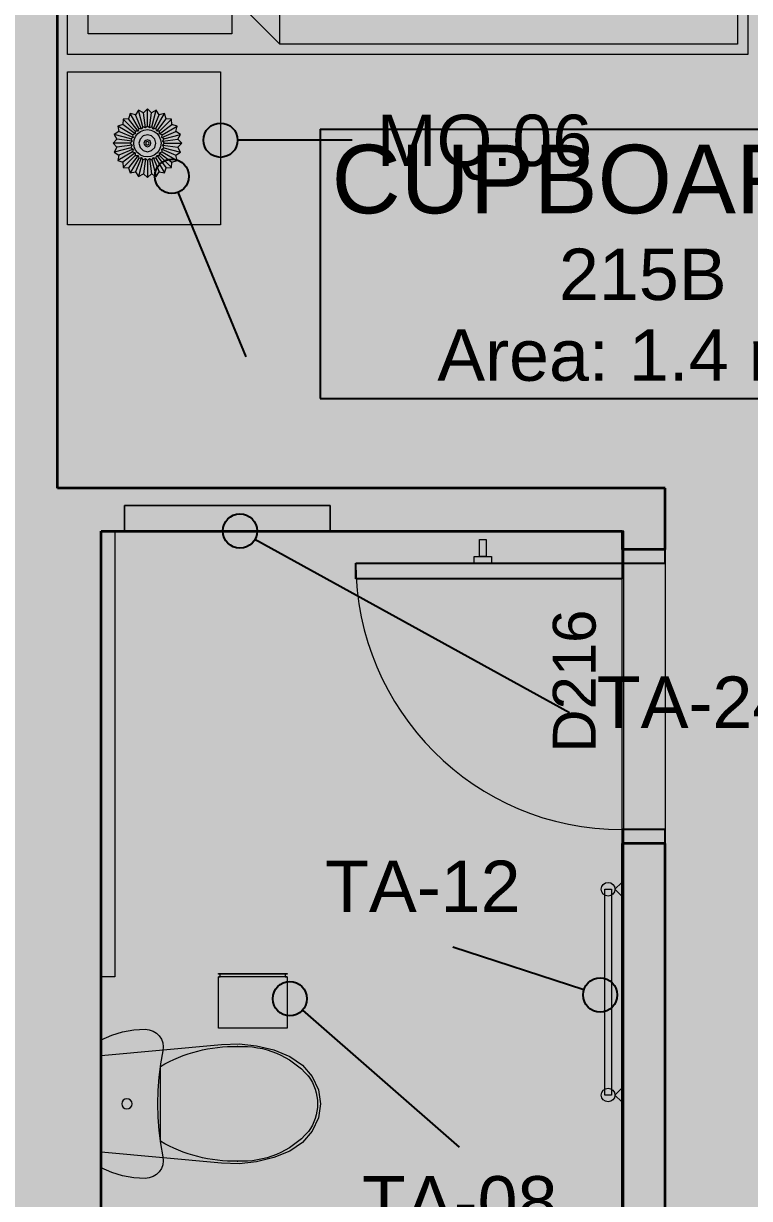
# Model space of a CAD drawing. Header units: millimetres. Extents: x -14278 to 103595, y -22378 to 34603.
# Drawn here: x 90287 to 92406, y -8743 to -5315 of the extents above; entities that cross this region are included whole.
import ezdxf
from ezdxf.enums import TextEntityAlignment as Align

# ---------------------------------------------------------------- set-up
doc = ezdxf.new("R2010")
doc.units = ezdxf.units.MM
doc.header["$MEASUREMENT"] = 0
for name, color, linetype in [('A-Zz_20_10_90-T_TextFFEInternal', 7, 'Continuous'), ('NewA-Ee_25_10-M_WallsInternal', 7, 'Continuous'), ('NewA-Ee_30_40-M_Floors', 7, 'Continuous'), ('NewA-Ee_40_20-M_GeneralFFAndEInternalEquipment', 7, 'Continuous'), ('NewA-Ee_40_20-M_GeneralFFAndEInternalMovable', 7, 'Continuous'), ('NewA-Ee_40_20-M_GeneralFFAndEInternalSanitary', 7, 'Continuous'), ('NewA-SL-M_SpacesInternal', 7, 'Continuous'), ('NewA-Ss_30_25-M_CeilingAndSoffitSystems', 7, 'Continuous'), ('NewA-Zz_20_10_90-T_TextFFEInternal', 7, 'Continuous'), ('NewA-Zz_50_90_00-M_GrossInternal', 7, 'Continuous')]:
    doc.layers.add(name, color=color, linetype=linetype)
doc.styles.add('GENERATED_STYLE_1', font='')
doc.styles.get('GENERATED_STYLE_1').set_extended_font_data('Arial')

# ---------------------------------------------------------------- blocks, each defined once
blk = doc.blocks.new('Slab_29_2', base_point=(94289.5, -11216.8))
at = {"layer": 'NewA-Ee_30_40-M_Floors', "linetype": 'Continuous', "lineweight": 13}
blk.add_hatch(color=254, dxfattribs=at).paths.add_polyline_path([(94289.5, -11216.8), (94289.5, -4919.6), (96739.2, -4919.6), (96739.2, -2667.5), (62189.8, -2667.5), (62189.8, -11216.8)])
blk = doc.blocks.new('BEDROOM_215_36_2', base_point=(91911.3, -3202.3))
at = {"layer": 'NewA-SL-M_SpacesInternal', "color": 253, "linetype": 'Continuous', "lineweight": 13}
for p, q in [((90386.5, -2667.5), (90386.5, -6670.9)), ((90386.5, -6670.9), (92159.1, -6670.9)), ((92159.1, -6670.9), (92159.1, -9621.9))]:
    blk.add_line(p, q, dxfattribs=at)
at = {"layer": 'NewA-SL-M_SpacesInternal', "color": 5, "lineweight": 70, "style": 'GENERATED_STYLE_1'}
for tag, height, p in [('ROOM_NAME', 200, (91911.3, -2894.4)), ('ROOM_NUMBER', 150, (91911.3, -3197.3)), ('adj_text', 150, (91911.3, -3433))]:
    blk.add_attdef(tag, text='', height=height, dxfattribs=at).set_placement(p, align=Align.TOP_CENTER)
blk = doc.blocks.new('BATH_216_47_2', base_point=(91045, -10385.8))
at = {"layer": 'NewA-SL-M_SpacesInternal', "color": 253, "linetype": 'Continuous', "lineweight": 13}
for p, q in [((91181.6, -6720.9), (90581.6, -6720.9)), ((90581.6, -6720.9), (90581.6, -6795.9)), ((91181.6, -6795.9), (91181.6, -6720.9)), ((90514, -6795.9), (90514, -9621.9)), ((90581.6, -6795.9), (90514, -6795.9)), ((92034.1, -6795.9), (91181.6, -6795.9)), ((92034.1, -9328), (92034.1, -6795.9))]:
    blk.add_line(p, q, dxfattribs=at)
at = {"layer": 'NewA-SL-M_SpacesInternal', "color": 5, "lineweight": 70, "style": 'GENERATED_STYLE_1'}
for tag, height, p in [('ROOM_NAME', 200, (91045, -10077.9)), ('ROOM_NUMBER', 150, (91045, -10380.8)), ('adj_text', 150, (91045, -10616.5))]:
    blk.add_attdef(tag, text='', height=height, dxfattribs=at).set_placement(p, align=Align.TOP_CENTER)
blk = doc.blocks.new('CUPBOARD 1_215B_56_2', base_point=(92094.3, -5976.8))
at = {"layer": 'NewA-SL-M_SpacesInternal', "linetype": 'Continuous'}
for p, q in [((91152.6, -5623.2), (91152.6, -5937.5)), ((91152.6, -5623.2), (93035.9, -5623.2)), ((93035.9, -5623.2), (93035.9, -5937.5)), ((91152.6, -5937.5), (91152.6, -6173.2)), ((93035.9, -5937.5), (93035.9, -6173.2)), ((91152.6, -6173.2), (91152.6, -6409)), ((93035.9, -6173.2), (93035.9, -6409)), ((91152.6, -6409), (93035.9, -6409))]:
    blk.add_line(p, q, dxfattribs=at)
at = {"layer": 'NewA-SL-M_SpacesInternal', "color": 253, "linetype": 'Continuous', "lineweight": 13}
for p, q in [((93562.1, -6795.9), (93562.1, -8686.3)), ((94289.5, -6795.9), (93562.1, -6795.9)), ((94289.5, -8686.3), (94289.5, -6795.9)), ((93562.1, -8686.3), (94289.5, -8686.3))]:
    blk.add_line(p, q, dxfattribs=at)
at = {"layer": 'NewA-SL-M_SpacesInternal', "color": 5, "lineweight": 70, "style": 'GENERATED_STYLE_1'}
for tag, height, p in [('ROOM_NAME', 200, (92094.3, -5669)), ('ROOM_NUMBER', 150, (92094.3, -5971.8)), ('adj_text', 150, (92094.3, -6207.5))]:
    blk.add_attdef(tag, text='', height=height, dxfattribs=at).set_placement(p, align=Align.TOP_CENTER)
blk = doc.blocks.new('Slab_33_2', base_point=(90514, -9621.9))
at = {"layer": 'NewA-Ss_30_25-M_CeilingAndSoffitSystems', "linetype": 'Continuous', "lineweight": 0}
blk.add_hatch(color=255, dxfattribs=at).paths.add_polyline_path([(90514, -9621.9), (92039, -9621.9), (92039, -6795.9), (90514, -6795.9)])
at = {"layer": 'NewA-Ss_30_25-M_CeilingAndSoffitSystems', "color": 6, "linetype": 'Continuous', "lineweight": 13, "flags": 128}
blk.add_lwpolyline([(90514, -9621.9), (92039, -9621.9), (92039, -6795.9), (90514, -6795.9)], close=True, dxfattribs=at)
blk = doc.blocks.new('Slab_45_2', base_point=(90386.5, -2667.5))
at = {"layer": 'NewA-Ss_30_25-M_CeilingAndSoffitSystems', "linetype": 'Continuous', "lineweight": 0}
blk.add_hatch(color=255, dxfattribs=at).paths.add_polyline_path([(90386.5, -2667.5), (90386.5, -6670.9), (92159.1, -6670.9), (92159.1, -9621.9), (93437.1, -9621.9), (93437.1, -6670.9), (94263.2, -6670.9), (94263.2, -4819.6), (96739.2, -4819.6), (96739.2, -2667.5)])
at = {"layer": 'NewA-Ss_30_25-M_CeilingAndSoffitSystems', "color": 6, "linetype": 'Continuous', "lineweight": 13, "flags": 128}
blk.add_lwpolyline([(90386.5, -2667.5), (90386.5, -6670.9), (92159.1, -6670.9), (92159.1, -9621.9), (93437.1, -9621.9), (93437.1, -6670.9), (94263.2, -6670.9), (94263.2, -4819.6), (96739.2, -4819.6), (96739.2, -2667.5)], close=True, dxfattribs=at)
blk = doc.blocks.new('Wall_79_2', base_point=(90236.5, -2667.5))
at = {"layer": 'NewA-Ee_25_10-M_WallsInternal', "linetype": 'Continuous', "lineweight": 13}
blk.add_hatch(color=6, dxfattribs=at).paths.add_polyline_path([(90236.5, -2667.5), (90236.5, -6670.9), (90386.5, -6670.9), (90386.5, -2667.5)])
at = {"layer": 'NewA-Ee_25_10-M_WallsInternal', "color": 92, "linetype": 'Continuous', "lineweight": 35, "flags": 128}
blk.add_lwpolyline([(90386.5, -6670.9), (90386.5, -2667.5)], dxfattribs=at)
blk = doc.blocks.new('Wall_87_2', base_point=(92159.1, -6670.9))
at = {"layer": 'NewA-Ee_25_10-M_WallsInternal', "linetype": 'Continuous', "lineweight": 13}
blk.add_hatch(color=6, dxfattribs=at).paths.add_polyline_path([(92159.1, -6670.9), (88468.9, -6670.9), (88593.9, -6795.9), (92034.1, -6795.9)])
at = {"layer": 'NewA-Ee_25_10-M_WallsInternal', "color": 92, "linetype": 'Continuous', "lineweight": 35, "flags": 128}
for points in [[(90236.5, -6670.9), (88468.9, -6670.9)], [(92159.1, -6670.9), (90386.5, -6670.9)], [(88593.9, -6795.9), (90114, -6795.9)], [(90514, -6795.9), (92034.1, -6795.9)]]:
    blk.add_lwpolyline(points, dxfattribs=at)
blk = doc.blocks.new('Door 19_4')
at = {"layer": 'NewA-Ee_25_10-M_WallsInternal', "linetype": 'Continuous', "lineweight": 13}
for points in [[(388.5, 777), (343.5, 777), (343.5, 0), (388.5, 0)], [(-388.5, -125), (-388.5, 0), (-428.5, 0), (-428.5, -125)], [(428.5, -125), (428.5, 0), (388.5, 0), (388.5, -125)]]:
    blk.add_hatch(color=255, dxfattribs=at).paths.add_polyline_path(points)
at = {"layer": 'NewA-Ee_25_10-M_WallsInternal', "linetype": 'Continuous'}
for p, q in [((343.5, 0), (343.5, 777)), ((343.5, 777), (388.5, 777)), ((388.5, 777), (388.5, 0)), ((-388.5, 0), (-428.5, 0)), ((-428.5, 0), (-428.5, -125)), ((-388.5, -125), (-388.5, 0)), ((388.5, 0), (343.5, 0)), ((428.5, 0), (388.5, 0)), ((388.5, 0), (388.5, -125)), ((428.5, -125), (428.5, 0)), ((-428.5, -125), (-388.5, -125)), ((388.5, -125), (428.5, -125))]:
    blk.add_line(p, q, dxfattribs=at)
at = {"layer": 'NewA-Ee_25_10-M_WallsInternal', "color": 92, "linetype": 'Continuous', "lineweight": 35}
for p, q in [((-428.5, -125), (-428.5, 0)), ((428.5, -125), (428.5, 0))]:
    blk.add_line(p, q, dxfattribs=at)
at = {"layer": 'NewA-Ee_25_10-M_WallsInternal', "color": 6, "linetype": 'Continuous', "lineweight": 13}
blk.add_arc((388.5, 0), 777, 90, 180, dxfattribs=at)
blk = doc.blocks.new('D Marker 19')
at = {"layer": 'NewA-Ee_25_10-M_WallsInternal', "style": 'GENERATED_STYLE_1'}
blk.add_attdef('AC_WIDO_ID', text='', height=125, dxfattribs=at).set_placement((-262.1, 94.8), align=Align.BOTTOM_LEFT)
blk = doc.blocks.new('Wall_110_2', base_point=(92159.1, -6670.9))
at = {"layer": 'NewA-Ee_25_10-M_WallsInternal', "linetype": 'Continuous', "lineweight": 13}
for points in [[(92034.1, -6795.9), (92034.1, -6849.7), (92159.1, -6849.7), (92159.1, -6670.9)], [(92034.1, -9621.9), (92159.1, -9621.9), (92159.1, -7706.7), (92034.1, -7706.7)]]:
    blk.add_hatch(color=6, dxfattribs=at).paths.add_polyline_path(points)
at = {"layer": 'NewA-Ee_25_10-M_WallsInternal', "color": 92, "linetype": 'Continuous', "lineweight": 35}
for p, q in [((92159.1, -6849.7), (92034.1, -6849.7)), ((92159.1, -7706.7), (92034.1, -7706.7))]:
    blk.add_line(p, q, dxfattribs=at)
at = {"layer": 'NewA-Ee_25_10-M_WallsInternal', "color": 92, "linetype": 'Continuous', "lineweight": 35, "flags": 128}
for points in [[(92159.1, -6849.7), (92159.1, -6670.9)], [(92034.1, -6795.9), (92034.1, -6849.7)], [(92034.1, -7706.7), (92034.1, -9621.9)], [(92159.1, -9621.9), (92159.1, -7706.7)]]:
    blk.add_lwpolyline(points, dxfattribs=at)
at = {"layer": 'NewA-Ee_25_10-M_WallsInternal', "linetype": 'Continuous', "zscale": 1000, "rotation": 90}
blk.add_blockref('Door 19_4', (92034.1, -7278.2), dxfattribs=at)
at = {"layer": 'NewA-Ee_25_10-M_WallsInternal'}
ref = blk.add_blockref('D Marker 19', (92159.1, -7278.2), dxfattribs=dict(at, rotation=270))
ref.add_attrib('AC_WIDO_ID', 'D216', dxfattribs={"color": 7, "height": 125, "rotation": 90, "style": 'GENERATED_STYLE_1'}).set_placement((91994.2, -7442.3), align=Align.BOTTOM_LEFT)
blk = doc.blocks.new('Wall_124_2', base_point=(90514, -6670.9))
at = {"layer": 'NewA-Ee_25_10-M_WallsInternal', "linetype": 'Continuous', "lineweight": 13}
blk.add_hatch(color=6, dxfattribs=at).paths.add_polyline_path([(90114, -6795.9), (90114, -9621.9), (90514, -9621.9), (90514, -6795.9)])
at = {"layer": 'NewA-Ee_25_10-M_WallsInternal', "color": 92, "linetype": 'Continuous', "lineweight": 35, "flags": 128}
for points in [[(90114, -6795.9), (90114, -9621.9)], [(90514, -9621.9), (90514, -6795.9)]]:
    blk.add_lwpolyline(points, dxfattribs=at)
blk = doc.blocks.new('Morph_37_2', base_point=(62039.5, -17767.3))
at = {"layer": 'NewA-Ee_40_20-M_GeneralFFAndEInternalMovable', "color": 6, "linetype": 'Continuous', "lineweight": 13, "flags": 128}
for points in [[(90598.7, -5578.1), (90593.9, -5593.3)], [(90623.7, -5621.4), (90598.7, -5578.1)], [(90614.2, -5581.6), (90598.7, -5578.1)], [(90622.8, -5568.1), (90614.2, -5581.6)], [(90631.5, -5623.2), (90614.2, -5581.6)], [(90635.7, -5616.4), (90622.8, -5568.1)], [(90636.9, -5575.5), (90622.8, -5568.1)], [(90648.7, -5564.7), (90636.9, -5575.5)], [(90642.8, -5620.1), (90636.9, -5575.5)], [(90660.4, -5575.5), (90648.7, -5564.7)], [(90648.7, -5614.7), (90648.7, -5564.7)], [(90654.6, -5620.1), (90660.4, -5575.5)], [(90674.6, -5568.1), (90660.4, -5575.5)], [(90661.6, -5616.4), (90674.6, -5568.1)], [(90665.9, -5623.2), (90683.1, -5581.6)], [(90673.7, -5621.4), (90698.7, -5578.1)], [(90683.1, -5581.6), (90674.6, -5568.1)], [(90698.7, -5578.1), (90683.1, -5581.6)], [(90703.5, -5593.3), (90698.7, -5578.1)], [(90577.3, -5610), (90562.1, -5614.7)], [(90562.1, -5614.7), (90565.5, -5630.3)], [(90605.4, -5639.7), (90562.1, -5614.7)], [(90578, -5594), (90577.3, -5610)], [(90613, -5637.3), (90577.3, -5610)], [(90593.9, -5593.3), (90578, -5594)], [(90613.3, -5629.4), (90578, -5594)], [(90621.3, -5629), (90593.9, -5593.3)], [(90635.7, -5616.4), (90631.5, -5623.2)], [(90642.8, -5620.1), (90635.7, -5616.4)], [(90648.7, -5614.7), (90642.8, -5620.1)], [(90654.6, -5620.1), (90648.7, -5614.7)], [(90661.6, -5616.4), (90654.6, -5620.1)], [(90665.9, -5623.2), (90661.6, -5616.4)], [(90676.1, -5629), (90703.5, -5593.3)], [(90684, -5629.4), (90719.4, -5594)], [(90684.4, -5637.3), (90720.1, -5610)], [(90692, -5639.7), (90735.3, -5614.7)], [(90719.4, -5594), (90703.5, -5593.3)], [(90720.1, -5610), (90719.4, -5594)], [(90735.3, -5614.7), (90720.1, -5610)], [(90731.8, -5630.3), (90735.3, -5614.7)], [(90559.5, -5653), (90548.7, -5664.7)], [(90565.5, -5630.3), (90552.1, -5638.9)], [(90552.1, -5638.9), (90559.5, -5653)], [(90600.4, -5651.8), (90552.1, -5638.9)], [(90604.1, -5658.9), (90559.5, -5653)], [(90607.1, -5647.5), (90565.5, -5630.3)], [(90607.1, -5647.5), (90600.4, -5651.8)], [(90600.4, -5651.8), (90604.1, -5658.9)], [(90613, -5637.3), (90605.4, -5639.7)], [(90605.4, -5639.7), (90607.1, -5647.5)], [(90613.3, -5629.4), (90613, -5637.3)], [(90621.3, -5629), (90613.3, -5629.4)], [(90623.7, -5621.4), (90621.3, -5629)], [(90631.5, -5623.2), (90623.7, -5621.4)], [(90627.3, -5652.4), (90624, -5664.7)], [(90636.3, -5643.4), (90627.3, -5652.4)], [(90648.7, -5640), (90636.3, -5643.4)], [(90648.7, -5654.7), (90643.7, -5656.1)], [(90661, -5643.4), (90648.7, -5640)], [(90653.7, -5656.1), (90648.7, -5654.7)], [(90670.1, -5652.4), (90661, -5643.4)], [(90673.7, -5621.4), (90665.9, -5623.2)], [(90673.4, -5664.7), (90670.1, -5652.4)], [(90676.1, -5629), (90673.7, -5621.4)], [(90684, -5629.4), (90676.1, -5629)], [(90684.4, -5637.3), (90684, -5629.4)], [(90692, -5639.7), (90684.4, -5637.3)], [(90690.3, -5647.5), (90731.8, -5630.3)], [(90690.3, -5647.5), (90692, -5639.7)], [(90697, -5651.8), (90690.3, -5647.5)], [(90693.3, -5658.9), (90697, -5651.8)], [(90693.3, -5658.9), (90737.9, -5653)], [(90697, -5651.8), (90745.3, -5638.9)], [(90745.3, -5638.9), (90731.8, -5630.3)], [(90737.9, -5653), (90745.3, -5638.9)], [(90748.7, -5664.7), (90737.9, -5653)], [(90548.7, -5664.7), (90559.5, -5676.5)], [(90598.7, -5664.7), (90548.7, -5664.7)], [(90559.5, -5676.5), (90552.1, -5690.6)], [(90600.4, -5677.7), (90552.1, -5690.6)], [(90604.1, -5670.6), (90559.5, -5676.5)], [(90607.1, -5682), (90565.5, -5699.2)], [(90604.1, -5658.9), (90598.7, -5664.7)], [(90598.7, -5664.7), (90604.1, -5670.6)], [(90604.1, -5670.6), (90600.4, -5677.7)], [(90600.4, -5677.7), (90607.1, -5682)], [(90607.1, -5682), (90605.4, -5689.7)], [(90624, -5664.7), (90627.3, -5677.1)], [(90627.3, -5677.1), (90636.3, -5686.1)], [(90636.3, -5686.1), (90648.7, -5689.4)], [(90640, -5659.7), (90638.7, -5664.7)], [(90638.7, -5664.7), (90640, -5669.7)], [(90643.7, -5656.1), (90640, -5659.7)], [(90640, -5669.7), (90643.7, -5673.4)], [(90644.4, -5662.2), (90643.7, -5664.7)], [(90643.7, -5664.7), (90644.4, -5667.2)], [(90643.7, -5673.4), (90648.7, -5674.7)], [(90646.2, -5660.4), (90644.4, -5662.2)], [(90644.4, -5667.2), (90646.2, -5669.1)], [(90648.7, -5659.7), (90646.2, -5660.4)], [(90646.2, -5669.1), (90648.7, -5669.7)], [(90651.2, -5660.4), (90648.7, -5659.7)], [(90648.7, -5669.7), (90651.2, -5669.1)], [(90648.7, -5674.7), (90653.7, -5673.4)], [(90648.7, -5689.4), (90661, -5686.1)], [(90653, -5662.2), (90651.2, -5660.4)], [(90651.2, -5669.1), (90653, -5667.2)], [(90653.7, -5664.7), (90653, -5662.2)], [(90653, -5667.2), (90653.7, -5664.7)], [(90657.3, -5659.7), (90653.7, -5656.1)], [(90653.7, -5673.4), (90657.3, -5669.7)], [(90658.7, -5664.7), (90657.3, -5659.7)], [(90657.3, -5669.7), (90658.7, -5664.7)], [(90661, -5686.1), (90670.1, -5677.1)], [(90670.1, -5677.1), (90673.4, -5664.7)], [(90690.3, -5682), (90697, -5677.7)], [(90690.3, -5682), (90731.8, -5699.2)], [(90692, -5689.7), (90690.3, -5682)], [(90698.7, -5664.7), (90693.3, -5658.9)], [(90693.3, -5670.6), (90698.7, -5664.7)], [(90697, -5677.7), (90693.3, -5670.6)], [(90693.3, -5670.6), (90737.9, -5676.5)], [(90697, -5677.7), (90745.3, -5690.6)], [(90698.7, -5664.7), (90748.7, -5664.7)], [(90737.9, -5676.5), (90748.7, -5664.7)], [(90745.3, -5690.6), (90737.9, -5676.5)], [(90552.1, -5690.6), (90565.5, -5699.2)], [(90605.4, -5689.7), (90562.1, -5714.7)], [(90565.5, -5699.2), (90562.1, -5714.7)], [(90562.1, -5714.7), (90577.3, -5719.5)], [(90613, -5692.1), (90577.3, -5719.5)], [(90577.3, -5719.5), (90578, -5735.5)], [(90613.3, -5700.1), (90578, -5735.5)], [(90621.3, -5700.4), (90593.9, -5736.1)], [(90623.7, -5708), (90598.7, -5751.3)], [(90605.4, -5689.7), (90613, -5692.1)], [(90613, -5692.1), (90613.3, -5700.1)], [(90613.3, -5700.1), (90621.3, -5700.4)], [(90631.5, -5706.3), (90614.2, -5747.9)], [(90621.3, -5700.4), (90623.7, -5708)], [(90635.7, -5713), (90622.8, -5761.3)], [(90623.7, -5708), (90631.5, -5706.3)], [(90631.5, -5706.3), (90635.7, -5713)], [(90635.7, -5713), (90642.8, -5709.4)], [(90642.8, -5709.4), (90636.9, -5754)], [(90642.8, -5709.4), (90648.7, -5714.7)], [(90648.7, -5714.7), (90654.6, -5709.4)], [(90648.7, -5714.7), (90648.7, -5764.7)], [(90654.6, -5709.4), (90660.4, -5754)], [(90654.6, -5709.4), (90661.6, -5713)], [(90661.6, -5713), (90665.9, -5706.3)], [(90661.6, -5713), (90674.6, -5761.3)], [(90665.9, -5706.3), (90683.1, -5747.9)], [(90665.9, -5706.3), (90673.7, -5708)], [(90673.7, -5708), (90676.1, -5700.4)], [(90673.7, -5708), (90698.7, -5751.3)], [(90676.1, -5700.4), (90684, -5700.1)], [(90676.1, -5700.4), (90703.5, -5736.1)], [(90684, -5700.1), (90684.4, -5692.1)], [(90684, -5700.1), (90719.4, -5735.5)], [(90684.4, -5692.1), (90692, -5689.7)], [(90684.4, -5692.1), (90720.1, -5719.5)], [(90692, -5689.7), (90735.3, -5714.7)], [(90719.4, -5735.5), (90720.1, -5719.5)], [(90720.1, -5719.5), (90735.3, -5714.7)], [(90731.8, -5699.2), (90745.3, -5690.6)], [(90735.3, -5714.7), (90731.8, -5699.2)], [(90578, -5735.5), (90593.9, -5736.1)], [(90593.9, -5736.1), (90598.7, -5751.3)], [(90598.7, -5751.3), (90614.2, -5747.9)], [(90614.2, -5747.9), (90622.8, -5761.3)], [(90622.8, -5761.3), (90636.9, -5754)], [(90636.9, -5754), (90648.7, -5764.7)], [(90648.7, -5764.7), (90660.4, -5754)], [(90660.4, -5754), (90674.6, -5761.3)], [(90674.6, -5761.3), (90683.1, -5747.9)], [(90683.1, -5747.9), (90698.7, -5751.3)], [(90698.7, -5751.3), (90703.5, -5736.1)], [(90703.5, -5736.1), (90719.4, -5735.5)]]:
    blk.add_lwpolyline(points, dxfattribs=at)
blk.add_lwpolyline([(90614, -5684.7), (90610.1, -5675.1), (90608.7, -5664.7), (90610.1, -5654.4), (90614, -5644.7), (90620.4, -5636.5), (90628.7, -5630.1), (90638.3, -5626.1), (90648.7, -5624.7), (90659, -5626.1), (90668.7, -5630.1), (90677, -5636.5), (90683.3, -5644.7), (90687.3, -5654.4), (90688.7, -5664.7), (90687.3, -5675.1), (90683.3, -5684.7), (90677, -5693), (90668.7, -5699.4), (90659, -5703.4), (90648.7, -5704.7), (90638.3, -5703.4), (90628.7, -5699.4), (90620.4, -5693)], close=True, dxfattribs=at)
blk = doc.blocks.new('Bed Double 19')
at = {"layer": 'NewA-Ee_40_20-M_GeneralFFAndEInternalMovable', "color": 1, "linetype": 'Continuous', "lineweight": 18}
for p, q in [((1489.1, 1985.4), (0, 1985.4)), ((0, 1985.4), (0, 0)), ((1489.1, 0), (1489.1, 1985.4)), ((684.5, 1925.4), (60, 1925.4)), ((60, 1925.4), (60, 1505.4)), ((684.5, 1545.4), (684.5, 1925.4)), ((1429.1, 1925.4), (804.5, 1925.4)), ((804.5, 1925.4), (804.5, 1545.4)), ((1429.1, 1505.4), (1429.1, 1925.4)), ((210, 1545.4), (30, 1365.4)), ((170, 1505.4), (210, 1545.4)), ((210, 1545.4), (684.5, 1545.4)), ((744.5, 1545.4), (210, 1545.4)), ((210, 1545.4), (210, 1365.4)), ((1279.1, 1545.4), (744.5, 1545.4)), ((804.5, 1545.4), (1279.1, 1545.4)), ((1279.1, 1545.4), (1319.1, 1505.4)), ((1459.1, 1365.4), (1279.1, 1545.4)), ((1279.1, 1545.4), (1279.1, 1365.4)), ((60, 1505.4), (170, 1505.4)), ((1319.1, 1505.4), (1429.1, 1505.4)), ((30, 1365.4), (30, 30)), ((30, 1365.4), (210, 1365.4)), ((1459.1, 1365.4), (1279.1, 1365.4)), ((1459.1, 30), (1459.1, 1365.4)), ((0, 0), (1489.1, 0)), ((30, 30), (744.5, 30)), ((744.5, 30), (1459.1, 30))]:
    blk.add_line(p, q, dxfattribs=at)
blk = doc.blocks.new('Rectangular Table 01 19_3')
at = {"layer": 'NewA-Ee_40_20-M_GeneralFFAndEInternalMovable', "color": 1, "linetype": 'Continuous', "lineweight": 18}
for p, q in [((446.6, 446.6), (0, 446.6)), ((0, 446.6), (0, 0)), ((446.6, 0), (446.6, 446.6)), ((0, 0), (446.6, 0))]:
    blk.add_line(p, q, dxfattribs=at)
blk = doc.blocks.new('Wall Hanging Rack 19')
at = {"layer": 'NewA-Ee_40_20-M_GeneralFFAndEInternalEquipment', "color": 1, "linetype": 'Continuous', "lineweight": 18}
for p, q in [((25, 0), (-25, 0)), ((-25, 0), (-25, -20)), ((25, -20), (25, 0)), ((-25, -20), (25, -20)), ((10, -20), (-10, -20)), ((-10, -20), (-10, -70)), ((10, -70), (10, -20)), ((-10, -70), (10, -70))]:
    blk.add_line(p, q, dxfattribs=at)
blk = doc.blocks.new('Towel Rack 19')
at = {"layer": 'NewA-Ee_40_20-M_GeneralFFAndEInternalEquipment', "color": 1, "linetype": 'Continuous', "lineweight": 18}
for p, q in [((-280, 0), (-320, 0)), ((-320, 0), (-300, -20)), ((-300, -20), (-280, 0)), ((320, 0), (280, 0)), ((280, 0), (300, -20)), ((300, -20), (320, 0)), ((300, -30), (-300, -30)), ((-300, -30), (-300, -50)), ((300, -50), (300, -30)), ((-300, -50), (300, -50))]:
    blk.add_line(p, q, dxfattribs=at)
for centre, start, end in [((-300, -40), 0, 180), ((300, -40), 0, 180), ((-300, -40), 180, 0), ((300, -40), 180, 0)]:
    blk.add_arc(centre, 20, start, end, dxfattribs=at)
blk = doc.blocks.new('Toilet Paper Dispenser 19')
at = {"layer": 'NewA-Ee_40_20-M_GeneralFFAndEInternalEquipment', "color": 1, "linetype": 'Continuous', "lineweight": 18}
for p, q in [((200, 0), (0, 0)), ((0, 0), (0, -2)), ((200, -2), (200, 0)), ((0, -2), (5, -2)), ((0, -2), (200, -2)), ((5, -10), (0, -10)), ((0, -10), (0, -160)), ((0, -10), (200, -10)), ((5, -2), (5, -10)), ((195, -10), (195, -2)), ((195, -2), (200, -2)), ((200, -10), (195, -10)), ((200, -160), (200, -10)), ((0, -160), (200, -160))]:
    blk.add_line(p, q, dxfattribs=at)
blk = doc.blocks.new('Cabinet Wall Single Door 19')
at = {"layer": 'NewA-Ee_40_20-M_GeneralFFAndEInternalEquipment', "color": 1, "linetype": 'Continuous', "lineweight": 18}
for p, q in [((600, 75), (0, 75)), ((0, 75), (0, 0)), ((600, 0), (600, 75)), ((0, 0), (600, 0))]:
    blk.add_line(p, q, dxfattribs=at)
blk = doc.blocks.new('WC 19')
at = {"layer": 'NewA-Ee_40_20-M_GeneralFFAndEInternalSanitary', "color": 1, "linetype": 'Continuous', "lineweight": 18}
for p, q in [((-186.8, -25), (-193.9, -40.1)), ((186.8, -25), (-186.8, -25)), ((-141, -25), (-173.3, -375.4)), ((141, -25), (-141, -25)), ((173.3, -375.4), (141, -25)), ((193.9, -40.1), (186.8, -25)), ((-200.1, -55.5), (-205.4, -71.3)), ((-193.9, -40.1), (-200.1, -55.5)), ((200.1, -55.5), (193.9, -40.1)), ((205.4, -71.3), (200.1, -55.5)), ((-209.7, -87.4), (-213.1, -103.7)), ((-205.4, -71.3), (-209.7, -87.4)), ((209.7, -87.4), (205.4, -71.3)), ((213.1, -103.7), (209.7, -87.4)), ((-217, -136.8), (-217.5, -153.5)), ((-215.5, -120.2), (-217, -136.8)), ((-213.1, -103.7), (-215.5, -120.2)), ((215.5, -120.2), (213.1, -103.7)), ((217, -136.8), (215.5, -120.2)), ((217.5, -153.5), (217, -136.8)), ((-217.5, -153.5), (-216.2, -165)), ((-216.2, -165), (-212.4, -176)), ((212.4, -176), (216.2, -165)), ((216.2, -165), (217.5, -153.5)), ((-212.4, -176), (-206.3, -185.9)), ((-206.3, -185.9), (-198.2, -194.1)), ((-198.2, -194.1), (-188.5, -200.5)), ((-188.5, -200.5), (-177.6, -204.5)), ((-177.6, -204.5), (-166.1, -206)), ((-166.1, -206), (-154.5, -205)), ((-154.5, -205), (-116.2, -198.2)), ((-116.2, -198.2), (-77.6, -193.3)), ((0, -198), (-108.9, -198)), ((-77.6, -193.3), (-38.9, -190.4)), ((-38.9, -190.4), (0, -189.4)), ((0, -189.4), (38.9, -190.4)), ((108.9, -198), (0, -198)), ((38.9, -190.4), (77.6, -193.3)), ((77.6, -193.3), (116.2, -198.2)), ((116.2, -198.2), (154.5, -205)), ((154.5, -205), (166.1, -206)), ((166.1, -206), (177.6, -204.5)), ((177.6, -204.5), (188.5, -200.5)), ((188.5, -200.5), (198.2, -194.1)), ((198.2, -194.1), (206.3, -185.9)), ((206.3, -185.9), (212.4, -176)), ((-173.3, -375.4), (-174.9, -427.1)), ((174.9, -427.1), (173.3, -375.4)), ((-174.9, -427.1), (-169.4, -478.4)), ((169.4, -478.4), (174.9, -427.1)), ((-169.4, -478.4), (-157, -528.2)), ((157, -528.2), (169.4, -478.4)), ((-157, -528.2), (-138, -575.1)), ((138, -575.1), (157, -528.2)), ((-138, -575.1), (-112.4, -612.3)), ((112.4, -612.3), (138, -575.1)), ((-112.4, -612.3), (-79.4, -640.8)), ((79.4, -640.8), (112.4, -612.3)), ((-79.4, -640.8), (-41, -658.8)), ((41, -658.8), (79.4, -640.8)), ((81.1, -629.6), (81.1, -629.6)), ((-41, -658.8), (0, -665)), ((0, -656.4), (0, -656.4)), ((0, -665), (41, -658.8))]:
    blk.add_line(p, q, dxfattribs=at)
blk.add_circle((0, -100), 15, dxfattribs=at)
for centre, radius, start, end in [((258.1, -412.9), 425.4, 149.6518, 181.3539), ((-258.1, -412.9), 425.4, 358.6461, 30.3482), ((89.5, -437.3), 257, 176.8048, 228.4245), ((-89.5, -437.3), 257, 311.5755, 3.1952), ((0.8, -517.8), 138.6, 233.7772, 269.6644), ((-0.8, -517.8), 138.6, 270.3356, 306.2228)]:
    blk.add_arc(centre, radius, start, end, dxfattribs=at)
for p in [(108.9, -198), (-167, -423), (167, -423), (-81.1, -629.6)]:
    blk.add_point(p, dxfattribs=at)
blk = doc.blocks.new('Mirror 19_5')
at = {"layer": 'NewA-Ee_40_20-M_GeneralFFAndEInternalEquipment', "color": 1, "linetype": 'Continuous', "lineweight": 18}
for p, q in [((1300, 40), (0, 40)), ((0, 40), (0, 0)), ((1300, 40), (0, 40)), ((0, 40), (0, 0)), ((1300, 0), (1300, 40)), ((1300, 0), (1300, 40)), ((0, 0), (1300, 0)), ((0, 0), (1300, 0))]:
    blk.add_line(p, q, dxfattribs=at)
blk = doc.blocks.new('Line_97_2', base_point=(91246.1, -5655.7))
at = {"layer": 'NewA-Zz_20_10_90-T_TextFFEInternal', "linetype": 'Continuous'}
blk.add_hatch(color=256, dxfattribs=at).paths.add_polyline_path([(90912, -5655.7), (90908.2, -5636.5), (90897.3, -5620.3), (90881.1, -5609.5), (90862, -5605.7), (90842.8, -5609.5), (90826.6, -5620.3), (90815.8, -5636.5), (90812, -5655.7), (90815.8, -5674.8), (90826.6, -5691), (90842.8, -5701.9), (90862, -5705.7), (90881.1, -5701.9), (90897.3, -5691), (90908.2, -5674.8)])
blk.add_line((91246.1, -5655.7), (90912, -5655.7), dxfattribs=at)
blk.add_circle((90862, -5655.7), 50, dxfattribs=at)
blk = doc.blocks.new('Line_98_2', base_point=(90936.6, -6287.1))
at = {"layer": 'NewA-Zz_20_10_90-T_TextFFEInternal', "linetype": 'Continuous'}
blk.add_hatch(color=256, dxfattribs=at).paths.add_polyline_path([(90769.9, -5760.9), (90766.1, -5741.8), (90755.3, -5725.6), (90739, -5714.7), (90719.9, -5710.9), (90700.8, -5714.7), (90684.6, -5725.6), (90673.7, -5741.8), (90669.9, -5760.9), (90673.7, -5780), (90684.6, -5796.3), (90700.8, -5807.1), (90719.9, -5810.9), (90739, -5807.1), (90755.3, -5796.3), (90766.1, -5780)])
blk.add_line((90936.6, -6287.1), (90738.9, -5807.1), dxfattribs=at)
blk.add_circle((90719.9, -5760.9), 50, dxfattribs=at)
blk = doc.blocks.new('Line_141_2', base_point=(91559.1, -8593))
at = {"layer": 'NewA-Zz_20_10_90-T_TextFFEInternal', "linetype": 'Continuous'}
blk.add_hatch(color=256, dxfattribs=at).paths.add_polyline_path([(91114.2, -8159.9), (91110.4, -8140.8), (91099.6, -8124.6), (91083.4, -8113.7), (91064.2, -8109.9), (91045.1, -8113.7), (91028.9, -8124.6), (91018.1, -8140.8), (91014.2, -8159.9), (91018.1, -8179), (91028.9, -8195.3), (91045.1, -8206.1), (91064.2, -8209.9), (91083.4, -8206.1), (91099.6, -8195.3), (91110.4, -8179)])
blk.add_line((91559.1, -8593), (91101.9, -8192.8), dxfattribs=at)
blk.add_circle((91064.2, -8159.9), 50, dxfattribs=at)
blk = doc.blocks.new('Line_159_2', base_point=(91880.7, -7325.6))
at = {"layer": 'NewA-Zz_20_10_90-T_TextFFEInternal', "linetype": 'Continuous'}
blk.add_hatch(color=256, dxfattribs=at).paths.add_polyline_path([(90968.7, -6795.9), (90964.9, -6776.8), (90954, -6760.5), (90937.8, -6749.7), (90918.7, -6745.9), (90899.6, -6749.7), (90883.3, -6760.5), (90872.5, -6776.8), (90868.7, -6795.9), (90872.5, -6815), (90883.3, -6831.2), (90899.6, -6842.1), (90918.7, -6845.9), (90937.8, -6842.1), (90954, -6831.2), (90964.9, -6815)])
blk.add_line((91880.7, -7325.6), (90962.5, -6820), dxfattribs=at)
blk.add_circle((90918.7, -6795.9), 50, dxfattribs=at)
blk = doc.blocks.new('Line_161_2', base_point=(91540.3, -8008.5))
at = {"layer": 'NewA-Zz_20_10_90-T_TextFFEInternal', "linetype": 'Continuous'}
blk.add_hatch(color=256, dxfattribs=at).paths.add_polyline_path([(92019.8, -8148.9), (92016, -8129.8), (92005.1, -8113.5), (91988.9, -8102.7), (91969.8, -8098.9), (91950.6, -8102.7), (91934.4, -8113.5), (91923.6, -8129.8), (91919.8, -8148.9), (91923.6, -8168), (91934.4, -8184.3), (91950.6, -8195.1), (91969.8, -8198.9), (91988.9, -8195.1), (92005.1, -8184.3), (92016, -8168)])
blk.add_line((91540.3, -8008.5), (91922.2, -8133.4), dxfattribs=at)
blk.add_circle((91969.8, -8148.9), 50, dxfattribs=at)
blk = doc.blocks.new('Label_197_2', base_point=(91207.2, -5496.9))
at = {"layer": 'A-Zz_20_10_90-T_TextFFEInternal', "insert": (91632.2, -5581.2), "char_height": 150, "attachment_point": 2, "style": 'GENERATED_STYLE_1'}
blk.add_mtext('\\fArial|b0|i0|c0|p34;MQ.06\\fArial|b0|i0|c0|p34;\\fArial|b0|i0|c0|p34;\\fArial|b0|i0|c0|p34;\\fArial|b0|i0|c0|p34;\\fArial|b0|i0|c0|p34;\\fArial|b0|i0|c0|p34;\\fArial|b0|i0|c0|p34;\\fArial|b0|i0|c0|p34;\\fArial|b0|i0|c0|p34;\\fArial|b0|i0|c0|p34;\\fArial|b0|i0|c0|p34;\\fArial|b0|i0|c0|p34;\\fArial|b0|i0|c0|p34;\\fArial|b0|i0|c0|p34;\\fArial|b0|i0|c0|p34;\\fArial|b0|i0|c0|p34;\\fArial|b0|i0|c0|p34;\\fArial|b0|i0|c0|p34;\\fArial|b0|i0|c0|p34;\\fArial|b0|i0|c0|p34;\\fArial|b0|i0|c0|p34;\\fArial|b0|i0|c0|p34;\\fArial|b0|i0|c0|p34;\\fArial|b0|i0|c0|p34;\\fArial|b0|i0|c0|p34;\\fArial|b0|i0|c0|p34;\\fArial|b0|i0|c0|p34;\\fArial|b0|i0|c0|p34;\\fArial|b0|i0|c0|p34;}', dxfattribs=at)
blk = doc.blocks.new('Label_244_2', base_point=(91135, -8593))
at = {"layer": 'A-Zz_20_10_90-T_TextFFEInternal', "insert": (91560, -8677.3), "char_height": 150, "attachment_point": 2, "style": 'GENERATED_STYLE_1'}
blk.add_mtext('\\fArial|b0|i0|c0|p34;TA-08\\fArial|b0|i0|c0|p34;\\fArial|b0|i0|c0|p34;\\fArial|b0|i0|c0|p34;\\fArial|b0|i0|c0|p34;\\fArial|b0|i0|c0|p34;\\fArial|b0|i0|c0|p34;\\fArial|b0|i0|c0|p34;\\fArial|b0|i0|c0|p34;\\fArial|b0|i0|c0|p34;\\fArial|b0|i0|c0|p34;\\fArial|b0|i0|c0|p34;\\fArial|b0|i0|c0|p34;\\fArial|b0|i0|c0|p34;\\fArial|b0|i0|c0|p34;\\fArial|b0|i0|c0|p34;\\fArial|b0|i0|c0|p34;\\fArial|b0|i0|c0|p34;\\fArial|b0|i0|c0|p34;\\fArial|b0|i0|c0|p34;\\fArial|b0|i0|c0|p34;\\fArial|b0|i0|c0|p34;\\fArial|b0|i0|c0|p34;\\fArial|b0|i0|c0|p34;\\fArial|b0|i0|c0|p34;\\fArial|b0|i0|c0|p34;\\fArial|b0|i0|c0|p34;\\fArial|b0|i0|c0|p34;\\fArial|b0|i0|c0|p34;\\fArial|b0|i0|c0|p34;}', dxfattribs=at)
blk = doc.blocks.new('Label_245_2', base_point=(91820.3, -7135.7))
at = {"layer": 'A-Zz_20_10_90-T_TextFFEInternal', "insert": (92245.3, -7219.9), "char_height": 150, "attachment_point": 2, "style": 'GENERATED_STYLE_1'}
blk.add_mtext('\\fArial|b0|i0|c0|p34;TA-24\\fArial|b0|i0|c0|p34;\\fArial|b0|i0|c0|p34;\\fArial|b0|i0|c0|p34;\\fArial|b0|i0|c0|p34;\\fArial|b0|i0|c0|p34;\\fArial|b0|i0|c0|p34;\\fArial|b0|i0|c0|p34;\\fArial|b0|i0|c0|p34;\\fArial|b0|i0|c0|p34;\\fArial|b0|i0|c0|p34;\\fArial|b0|i0|c0|p34;\\fArial|b0|i0|c0|p34;\\fArial|b0|i0|c0|p34;\\fArial|b0|i0|c0|p34;\\fArial|b0|i0|c0|p34;\\fArial|b0|i0|c0|p34;\\fArial|b0|i0|c0|p34;\\fArial|b0|i0|c0|p34;\\fArial|b0|i0|c0|p34;\\fArial|b0|i0|c0|p34;\\fArial|b0|i0|c0|p34;\\fArial|b0|i0|c0|p34;\\fArial|b0|i0|c0|p34;\\fArial|b0|i0|c0|p34;\\fArial|b0|i0|c0|p34;\\fArial|b0|i0|c0|p34;\\fArial|b0|i0|c0|p34;\\fArial|b0|i0|c0|p34;\\fArial|b0|i0|c0|p34;}', dxfattribs=at)
blk = doc.blocks.new('Label_247_2', base_point=(91027.3, -7672.8))
at = {"layer": 'A-Zz_20_10_90-T_TextFFEInternal', "insert": (91452.3, -7757.1), "char_height": 150, "attachment_point": 2, "style": 'GENERATED_STYLE_1'}
blk.add_mtext('\\fArial|b0|i0|c0|p34;TA-12\\fArial|b0|i0|c0|p34;\\fArial|b0|i0|c0|p34;\\fArial|b0|i0|c0|p34;\\fArial|b0|i0|c0|p34;\\fArial|b0|i0|c0|p34;\\fArial|b0|i0|c0|p34;\\fArial|b0|i0|c0|p34;\\fArial|b0|i0|c0|p34;\\fArial|b0|i0|c0|p34;\\fArial|b0|i0|c0|p34;\\fArial|b0|i0|c0|p34;\\fArial|b0|i0|c0|p34;\\fArial|b0|i0|c0|p34;\\fArial|b0|i0|c0|p34;\\fArial|b0|i0|c0|p34;\\fArial|b0|i0|c0|p34;\\fArial|b0|i0|c0|p34;\\fArial|b0|i0|c0|p34;\\fArial|b0|i0|c0|p34;\\fArial|b0|i0|c0|p34;\\fArial|b0|i0|c0|p34;\\fArial|b0|i0|c0|p34;\\fArial|b0|i0|c0|p34;\\fArial|b0|i0|c0|p34;\\fArial|b0|i0|c0|p34;\\fArial|b0|i0|c0|p34;\\fArial|b0|i0|c0|p34;\\fArial|b0|i0|c0|p34;\\fArial|b0|i0|c0|p34;}', dxfattribs=at)

msp = doc.modelspace()

# ---------------------------------------------------------------- hatches: boundary and pattern name
at = {"layer": 'NewA-Zz_50_90_00-M_GrossInternal', "linetype": 'Continuous', "lineweight": 140}
msp.add_hatch(color=1, dxfattribs=at).paths.add_polyline_path([(62189.8, -2667.5), (96739.2, -2667.5), (96739.2, -11067), (67539.2, -11067), (67539.2, -15617), (64089.8, -15617), (64089.8, -11067), (62189.8, -11067)])

# ---------------------------------------------------------------- block references
at = {"layer": 'A-Zz_20_10_90-T_TextFFEInternal', "color": 6, "linetype": 'Continuous', "lineweight": 13}
for name, p in [('Label_197_2', (91207.2, -5496.9)), ('Label_245_2', (91820.3, -7135.7)), ('Label_247_2', (91027.3, -7672.8)), ('Label_244_2', (91135, -8593))]:
    msp.add_blockref(name, p, dxfattribs=at)
at = {"layer": 'NewA-Ee_25_10-M_WallsInternal', "color": 92, "lineweight": 35}
for name, p in [('Wall_79_2', (90236.5, -2667.5)), ('Wall_87_2', (92159.1, -6670.9)), ('Wall_110_2', (92159.1, -6670.9)), ('Wall_124_2', (90514, -6670.9))]:
    msp.add_blockref(name, p, dxfattribs=at)
at = {"layer": 'NewA-Ee_30_40-M_Floors', "color": 6, "linetype": 'Continuous', "lineweight": 13}
msp.add_blockref('Slab_29_2', (94289.5, -11216.8), dxfattribs=at)
at = {"layer": 'NewA-Ee_40_20-M_GeneralFFAndEInternalEquipment', "color": 6, "linetype": 'Continuous', "lineweight": 13, "xscale": -1, "zscale": 1000}
for name, p in [('Cabinet Wall Single Door 19', (91181.6, -6795.9)), ('Toilet Paper Dispenser 19', (91056.1, -8086.2))]:
    msp.add_blockref(name, p, dxfattribs=at)
for name, p, rotation in [('Mirror 19_5', (90554, -6795.9), 90), ('Wall Hanging Rack 19', (91627.4, -6890.2), 180), ('Towel Rack 19', (92033.1, -8140.7), 270)]:
    msp.add_blockref(name, p, dxfattribs=dict(at, rotation=rotation))
at = {"layer": 'NewA-Ee_40_20-M_GeneralFFAndEInternalMovable', "color": 6, "linetype": 'Continuous', "lineweight": 13, "xscale": -1, "zscale": 1000, "rotation": 90}
msp.add_blockref('Bed Double 19', (92400.8, -3916.4), dxfattribs=at)
at = {"layer": 'NewA-Ee_40_20-M_GeneralFFAndEInternalMovable', "color": 6, "linetype": 'Continuous', "lineweight": 13, "xscale": -1, "zscale": 1000}
msp.add_blockref('Rectangular Table 01 19_3', (90862, -5902.9), dxfattribs=at)
at = {"layer": 'NewA-Ee_40_20-M_GeneralFFAndEInternalMovable', "linetype": 'Continuous', "lineweight": 0}
msp.add_blockref('Morph_37_2', (62039.5, -17767.3), dxfattribs=at)
at = {"layer": 'NewA-Ee_40_20-M_GeneralFFAndEInternalSanitary', "color": 6, "linetype": 'Continuous', "lineweight": 13, "xscale": -1, "zscale": 1000, "rotation": 90}
msp.add_blockref('WC 19', (90489, -8466.4), dxfattribs=at)
at = {"layer": 'NewA-SL-M_SpacesInternal', "linetype": 'Continuous'}
for name, p in [('BEDROOM_215_36_2', (91911.3, -3202.3)), ('BATH_216_47_2', (91045, -10385.8))]:
    msp.add_blockref(name, p, dxfattribs=at)
msp.add_blockref('CUPBOARD 1_215B_56_2', (92094.3, -5976.8), dxfattribs=at).add_auto_attribs({'ROOM_NAME': 'CUPBOARD 1', 'ROOM_NUMBER': '215B', 'adj_text': 'Area: 1.4 m2'})
at = {"layer": 'NewA-Ss_30_25-M_CeilingAndSoffitSystems', "color": 6, "linetype": 'Continuous', "lineweight": 13}
for name, p in [('Slab_45_2', (90386.5, -2667.5)), ('Slab_33_2', (90514, -9621.9))]:
    msp.add_blockref(name, p, dxfattribs=at)
at = {"layer": 'NewA-Zz_20_10_90-T_TextFFEInternal', "linetype": 'Continuous'}
for name, p in [('Line_97_2', (91246.1, -5655.7)), ('Line_98_2', (90936.6, -6287.1)), ('Line_159_2', (91880.7, -7325.6)), ('Line_161_2', (91540.3, -8008.5)), ('Line_141_2', (91559.1, -8593))]:
    msp.add_blockref(name, p, dxfattribs=at)

doc.saveas('drawing.dxf')
